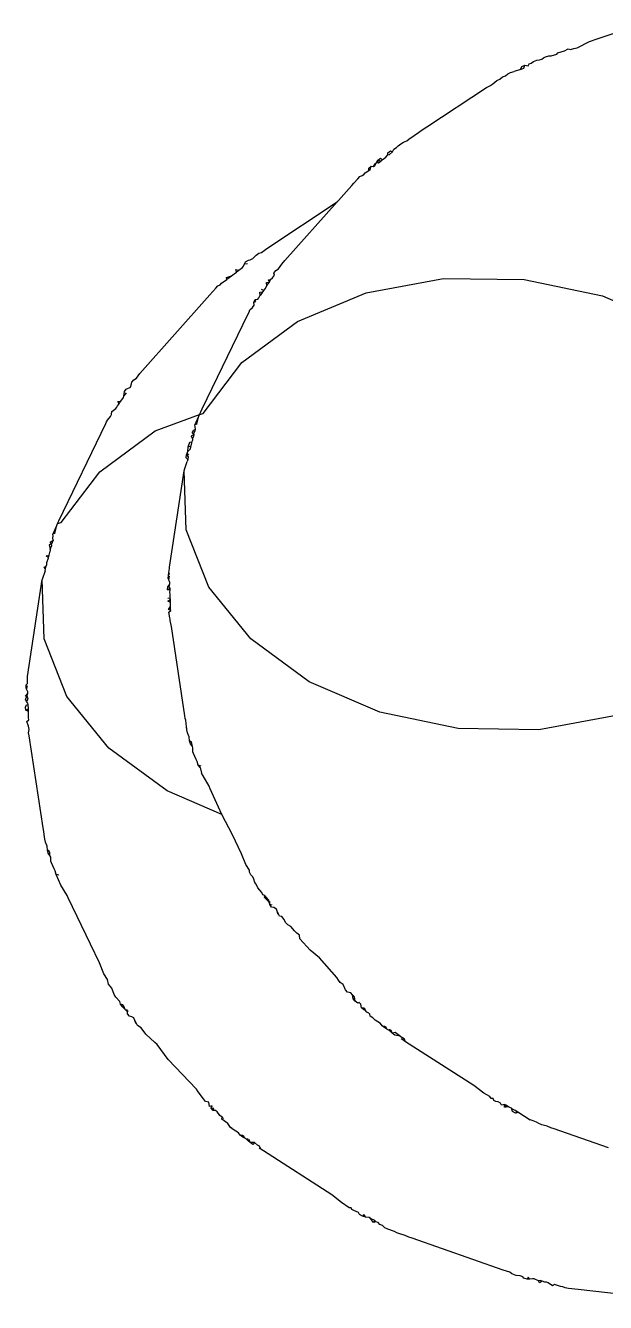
# Model space of a CAD drawing. Header units: inches. Extents: x 9636 to 21597, y -10243 to 557.
# Drawn here: x 14773.067 to 14773.711, y -8281.21 to -8279.793 of the extents above; entities that cross this region are included whole.
import ezdxf

# ---------------------------------------------------------------- set-up
doc = ezdxf.new("R2010")
doc.units = ezdxf.units.IN
doc.header["$MEASUREMENT"] = 0
doc.layers.add('Edges', color=7, linetype='Continuous')

# ---------------------------------------------------------------- blocks, each defined once
blk = doc.blocks.new('FF')
at = {"layer": 'Edges', "color": 252, "true_color": 0x939598}
for p, q in [((14773.7016, -8279.8074), (14773.7458, -8279.7927)), ((14773.6794, -8279.8175), (14773.693, -8279.8104)), ((14773.693, -8279.8104), (14773.7016, -8279.8074)), ((14773.6507, -8279.8263), (14773.6568, -8279.8245)), ((14773.6568, -8279.8245), (14773.658, -8279.823)), ((14773.658, -8279.823), (14773.6616, -8279.8219)), ((14773.6616, -8279.8219), (14773.6653, -8279.8209)), ((14773.6653, -8279.8209), (14773.6693, -8279.8187)), ((14773.6693, -8279.8187), (14773.6719, -8279.8192)), ((14773.6719, -8279.8192), (14773.6757, -8279.8183)), ((14773.6757, -8279.8183), (14773.6794, -8279.8175)), ((14773.6167, -8279.8414), (14773.6181, -8279.8383)), ((14773.6167, -8279.8414), (14773.6204, -8279.84)), ((14773.6181, -8279.8383), (14773.6214, -8279.8367)), ((14773.6204, -8279.84), (14773.6214, -8279.8367)), ((14773.6214, -8279.8367), (14773.6251, -8279.8376)), ((14773.6251, -8279.8376), (14773.6261, -8279.8354)), ((14773.6261, -8279.8354), (14773.6284, -8279.8346)), ((14773.6284, -8279.8346), (14773.631, -8279.8325)), ((14773.631, -8279.8325), (14773.6345, -8279.8311)), ((14773.6345, -8279.8311), (14773.6377, -8279.8309)), ((14773.6377, -8279.8309), (14773.6404, -8279.8299)), ((14773.6404, -8279.8299), (14773.6422, -8279.8285)), ((14773.6422, -8279.8285), (14773.6443, -8279.8274)), ((14773.6443, -8279.8274), (14773.6479, -8279.8262)), ((14773.6479, -8279.8262), (14773.6507, -8279.8263)), ((14773.5859, -8279.8573), (14773.5904, -8279.8536)), ((14773.5904, -8279.8536), (14773.5938, -8279.8521)), ((14773.5938, -8279.8521), (14773.5966, -8279.8498)), ((14773.5966, -8279.8498), (14773.5998, -8279.8485)), ((14773.5998, -8279.8485), (14773.6024, -8279.8465)), ((14773.6024, -8279.8465), (14773.6056, -8279.8447)), ((14773.6056, -8279.8447), (14773.6096, -8279.8439)), ((14773.6167, -8279.8414), (14773.6096, -8279.8439)), ((14773.5126, -8279.9053), (14773.579, -8279.8614)), ((14773.579, -8279.8614), (14773.5824, -8279.8597)), ((14773.5824, -8279.8597), (14773.5859, -8279.8573)), ((14773.5035, -8279.9113), (14773.5075, -8279.9086)), ((14773.5075, -8279.9086), (14773.5126, -8279.9053)), ((14773.4807, -8279.9261), (14773.4838, -8279.9242)), ((14773.4838, -8279.9242), (14773.4869, -8279.9222)), ((14773.4869, -8279.9222), (14773.4903, -8279.9208)), ((14773.4903, -8279.9208), (14773.4927, -8279.9189)), ((14773.4927, -8279.9189), (14773.4985, -8279.9146)), ((14773.4985, -8279.9146), (14773.5035, -8279.9113)), ((14773.4657, -8279.9398), (14773.4671, -8279.9388)), ((14773.4671, -8279.9388), (14773.4694, -8279.9364)), ((14773.4693, -8279.9339), (14773.4722, -8279.9318)), ((14773.4694, -8279.9364), (14773.4693, -8279.9339)), ((14773.4694, -8279.9364), (14773.4711, -8279.9357)), ((14773.4711, -8279.9357), (14773.4747, -8279.9329)), ((14773.4722, -8279.9318), (14773.4747, -8279.9329)), ((14773.4747, -8279.9329), (14773.4761, -8279.9301)), ((14773.4761, -8279.9301), (14773.4791, -8279.9282)), ((14773.4791, -8279.9282), (14773.4807, -8279.9261)), ((14773.4481, -8279.9511), (14773.4507, -8279.9487)), ((14773.4482, -8279.9535), (14773.4481, -8279.9511)), ((14773.4482, -8279.9535), (14773.4497, -8279.9524)), ((14773.4497, -8279.9524), (14773.4507, -8279.9487)), ((14773.4507, -8279.9487), (14773.4536, -8279.9493)), ((14773.4536, -8279.9493), (14773.4554, -8279.9462)), ((14773.4536, -8279.9493), (14773.455, -8279.9482)), ((14773.455, -8279.9482), (14773.4568, -8279.9447)), ((14773.455, -8279.9482), (14773.4554, -8279.9462)), ((14773.4554, -8279.9462), (14773.4568, -8279.9447)), ((14773.4568, -8279.9447), (14773.4584, -8279.9422)), ((14773.4568, -8279.9447), (14773.459, -8279.9451)), ((14773.4584, -8279.9422), (14773.4612, -8279.94)), ((14773.459, -8279.9451), (14773.4584, -8279.9422)), ((14773.4584, -8279.9422), (14773.4618, -8279.9429)), ((14773.459, -8279.9451), (14773.4618, -8279.9429)), ((14773.4612, -8279.94), (14773.4632, -8279.9418)), ((14773.4618, -8279.9429), (14773.4632, -8279.9418)), ((14773.4632, -8279.9418), (14773.4657, -8279.9398)), ((14773.4317, -8279.9676), (14773.436, -8279.963)), ((14773.436, -8279.963), (14773.4384, -8279.9604)), ((14773.4384, -8279.9604), (14773.4409, -8279.9592)), ((14773.4409, -8279.9592), (14773.4426, -8279.9579)), ((14773.4426, -8279.9579), (14773.4441, -8279.9562)), ((14773.4441, -8279.9562), (14773.4482, -8279.9535)), ((14773.4148, -8279.9868), (14773.4294, -8279.9703)), ((14773.4294, -8279.9703), (14773.4317, -8279.9676)), ((14773.335, -8280.0401), (14773.4133, -8279.9885)), ((14773.3551, -8280.0536), (14773.4133, -8279.9885)), ((14773.4133, -8279.9885), (14773.4148, -8279.9868)), ((14773.3167, -8280.0529), (14773.3194, -8280.0512)), ((14773.3194, -8280.0512), (14773.3231, -8280.0474)), ((14773.3231, -8280.0474), (14773.3262, -8280.0454)), ((14773.3262, -8280.0454), (14773.3293, -8280.0446)), ((14773.3293, -8280.0446), (14773.335, -8280.0401)), ((14773.2987, -8280.0682), (14773.3013, -8280.0663)), ((14773.3013, -8280.0663), (14773.3007, -8280.0635)), ((14773.3007, -8280.0635), (14773.3041, -8280.0641)), ((14773.3013, -8280.0663), (14773.3027, -8280.0652)), ((14773.3027, -8280.0652), (14773.3041, -8280.0641)), ((14773.3041, -8280.0641), (14773.3081, -8280.0611)), ((14773.3081, -8280.0611), (14773.3092, -8280.0597)), ((14773.3092, -8280.0597), (14773.3102, -8280.0572)), ((14773.3102, -8280.0572), (14773.3116, -8280.0551)), ((14773.3102, -8280.0572), (14773.3135, -8280.0569)), ((14773.3116, -8280.0551), (14773.3146, -8280.053)), ((14773.3146, -8280.053), (14773.3167, -8280.0529)), ((14773.3429, -8280.0674), (14773.3452, -8280.0647)), ((14773.3452, -8280.0647), (14773.3482, -8280.0627)), ((14773.3482, -8280.0627), (14773.3517, -8280.0576)), ((14773.3517, -8280.0576), (14773.3551, -8280.0536)), ((14773.2808, -8280.0817), (14773.2832, -8280.0804)), ((14773.2832, -8280.0804), (14773.2848, -8280.0786)), ((14773.2848, -8280.0786), (14773.2906, -8280.0747)), ((14773.2905, -8280.0723), (14773.296, -8280.0705)), ((14773.2906, -8280.0747), (14773.2905, -8280.0723)), ((14773.2906, -8280.0747), (14773.2918, -8280.0734)), ((14773.2918, -8280.0734), (14773.296, -8280.0705)), ((14773.296, -8280.0705), (14773.2974, -8280.0694)), ((14773.2974, -8280.0694), (14773.2987, -8280.0682)), ((14773.3348, -8280.0778), (14773.3381, -8280.0776)), ((14773.335, -8280.0814), (14773.3348, -8280.0778)), ((14773.335, -8280.0814), (14773.3371, -8280.079)), ((14773.3369, -8280.075), (14773.3393, -8280.0744)), ((14773.3381, -8280.0776), (14773.3369, -8280.075)), ((14773.3371, -8280.079), (14773.3381, -8280.0776)), ((14773.3381, -8280.0776), (14773.3393, -8280.0744)), ((14773.3393, -8280.0744), (14773.3413, -8280.0729)), ((14773.3413, -8280.0729), (14773.3435, -8280.0697)), ((14773.3435, -8280.0697), (14773.3429, -8280.0674)), ((14773.4453, -8280.0893), (14773.5311, -8280.0734)), ((14773.5311, -8280.0734), (14773.6205, -8280.0746)), ((14773.6205, -8280.0746), (14773.7074, -8280.0928)), ((14773.1941, -8280.1788), (14773.2718, -8280.0915)), ((14773.2718, -8280.0915), (14773.2784, -8280.0842)), ((14773.2784, -8280.0842), (14773.2808, -8280.0817)), ((14773.3253, -8280.0965), (14773.3262, -8280.0951)), ((14773.3262, -8280.0951), (14773.3278, -8280.0921)), ((14773.3273, -8280.0885), (14773.3306, -8280.0883)), ((14773.3278, -8280.0921), (14773.3273, -8280.0885)), ((14773.3278, -8280.0921), (14773.3289, -8280.0912)), ((14773.3289, -8280.0912), (14773.3306, -8280.0883)), ((14773.3289, -8280.0912), (14773.3299, -8280.0898)), ((14773.3316, -8280.0869), (14773.3292, -8280.0857)), ((14773.3299, -8280.0898), (14773.3316, -8280.0869)), ((14773.3299, -8280.0898), (14773.3306, -8280.0883)), ((14773.3306, -8280.0883), (14773.3316, -8280.0869)), ((14773.3316, -8280.0869), (14773.3335, -8280.0844)), ((14773.3335, -8280.0844), (14773.335, -8280.0814)), ((14773.3335, -8280.0844), (14773.3345, -8280.083)), ((14773.369, -8280.1211), (14773.4453, -8280.0893)), ((14773.7074, -8280.0928), (14773.7859, -8280.1267)), ((14773.3155, -8280.111), (14773.3162, -8280.1081)), ((14773.3162, -8280.1081), (14773.3192, -8280.1055)), ((14773.3192, -8280.1055), (14773.3209, -8280.103)), ((14773.3207, -8280.0997), (14773.3223, -8280.0967)), ((14773.3207, -8280.0997), (14773.3228, -8280.099)), ((14773.3209, -8280.103), (14773.3207, -8280.0997)), ((14773.3223, -8280.0967), (14773.3253, -8280.0965)), ((14773.3228, -8280.099), (14773.3223, -8280.0967)), ((14773.2633, -8280.2181), (14773.3141, -8280.1133)), ((14773.3073, -8280.1668), (14773.369, -8280.1211)), ((14773.3141, -8280.1133), (14773.3155, -8280.111)), ((14773.1906, -8280.1839), (14773.1941, -8280.1788)), ((14773.2645, -8280.2232), (14773.3073, -8280.1668)), ((14773.1792, -8280.1962), (14773.1837, -8280.1941)), ((14773.1837, -8280.1941), (14773.1849, -8280.1903)), ((14773.1849, -8280.1903), (14773.1853, -8280.1886)), ((14773.1853, -8280.1886), (14773.1876, -8280.186)), ((14773.1876, -8280.186), (14773.1906, -8280.1839)), ((14773.1731, -8280.2096), (14773.1759, -8280.2056)), ((14773.1759, -8280.2056), (14773.1765, -8280.2041)), ((14773.1765, -8280.2041), (14773.1771, -8280.199)), ((14773.1765, -8280.2041), (14773.1795, -8280.2003)), ((14773.1771, -8280.199), (14773.1792, -8280.1962)), ((14773.1627, -8280.2244), (14773.163, -8280.2209)), ((14773.163, -8280.2209), (14773.1676, -8280.2178)), ((14773.1676, -8280.2178), (14773.1686, -8280.2164)), ((14773.1686, -8280.2164), (14773.1694, -8280.2149)), ((14773.1694, -8280.2149), (14773.1713, -8280.2124)), ((14773.1697, -8280.2098), (14773.1731, -8280.2096)), ((14773.1713, -8280.2124), (14773.1697, -8280.2098)), ((14773.1713, -8280.2124), (14773.1722, -8280.211)), ((14773.1722, -8280.211), (14773.1731, -8280.2096)), ((14773.2604, -8280.2242), (14773.2617, -8280.2214)), ((14773.2617, -8280.2214), (14773.2633, -8280.2181)), ((14773.1042, -8280.3424), (14773.1565, -8280.2345)), ((14773.1565, -8280.2345), (14773.1571, -8280.2324)), ((14773.1571, -8280.2324), (14773.1584, -8280.2305)), ((14773.1584, -8280.2305), (14773.1615, -8280.2267)), ((14773.1615, -8280.2267), (14773.1627, -8280.2244)), ((14773.2114, -8280.2424), (14773.2604, -8280.2242)), ((14773.2554, -8280.236), (14773.2567, -8280.2328)), ((14773.2575, -8280.2351), (14773.2554, -8280.236)), ((14773.2556, -8280.2381), (14773.2554, -8280.236)), ((14773.2567, -8280.2328), (14773.2598, -8280.2263)), ((14773.2575, -8280.2351), (14773.2567, -8280.2328)), ((14773.2575, -8280.2351), (14773.2598, -8280.2263)), ((14773.2598, -8280.2263), (14773.2604, -8280.2242)), ((14773.2604, -8280.2242), (14773.2645, -8280.2232)), ((14773.1497, -8280.288), (14773.2114, -8280.2424)), ((14773.2544, -8280.247), (14773.2513, -8280.248)), ((14773.2513, -8280.248), (14773.2528, -8280.2514)), ((14773.2523, -8280.2448), (14773.2543, -8280.2417)), ((14773.2544, -8280.247), (14773.2523, -8280.2448)), ((14773.2528, -8280.2514), (14773.254, -8280.2486)), ((14773.254, -8280.2486), (14773.2544, -8280.247)), ((14773.2541, -8280.2452), (14773.2556, -8280.2425)), ((14773.2544, -8280.247), (14773.2541, -8280.2452)), ((14773.256, -8280.2409), (14773.2543, -8280.2417)), ((14773.256, -8280.2409), (14773.2556, -8280.2381)), ((14773.2556, -8280.2425), (14773.256, -8280.2409)), ((14773.2475, -8280.2656), (14773.248, -8280.2602)), ((14773.2475, -8280.2656), (14773.2504, -8280.2623)), ((14773.248, -8280.2602), (14773.2488, -8280.257)), ((14773.248, -8280.2602), (14773.2512, -8280.2591)), ((14773.2488, -8280.257), (14773.2502, -8280.255)), ((14773.2502, -8280.255), (14773.2524, -8280.2547)), ((14773.2504, -8280.2623), (14773.2508, -8280.2607)), ((14773.2508, -8280.2607), (14773.2512, -8280.2591)), ((14773.2512, -8280.2591), (14773.2524, -8280.2547)), ((14773.2524, -8280.2547), (14773.2528, -8280.2531)), ((14773.2528, -8280.2514), (14773.2528, -8280.2531)), ((14773.2442, -8280.2842), (14773.2467, -8280.2765)), ((14773.2456, -8280.2725), (14773.2461, -8280.2693)), ((14773.2473, -8280.2743), (14773.2456, -8280.2725)), ((14773.2461, -8280.2693), (14773.2469, -8280.2672)), ((14773.2461, -8280.2693), (14773.2477, -8280.2714)), ((14773.2473, -8280.2743), (14773.2467, -8280.2765)), ((14773.2469, -8280.2672), (14773.2475, -8280.2656)), ((14773.2485, -8280.2695), (14773.2469, -8280.2672)), ((14773.2477, -8280.2714), (14773.2473, -8280.2743)), ((14773.1069, -8280.3444), (14773.1497, -8280.288)), ((14773.227, -8280.3938), (14773.2434, -8280.2868)), ((14773.2434, -8280.2868), (14773.2442, -8280.2842)), ((14773.2456, -8280.3522), (14773.2434, -8280.2868)), ((14773.099, -8280.3541), (14773.1022, -8280.3475)), ((14773.0999, -8280.3563), (14773.1022, -8280.3475)), ((14773.1022, -8280.3475), (14773.1027, -8280.3454)), ((14773.1027, -8280.3454), (14773.1042, -8280.3424)), ((14773.1027, -8280.3454), (14773.1069, -8280.3444)), ((14773.0947, -8280.366), (14773.0979, -8280.3638)), ((14773.0979, -8280.3638), (14773.0961, -8280.3681)), ((14773.0975, -8280.3612), (14773.0979, -8280.3593)), ((14773.0979, -8280.3638), (14773.0975, -8280.3612)), ((14773.0978, -8280.3572), (14773.099, -8280.3541)), ((14773.0999, -8280.3563), (14773.0978, -8280.3572)), ((14773.0979, -8280.3593), (14773.0978, -8280.3572)), ((14773.0999, -8280.3563), (14773.099, -8280.3541)), ((14773.2708, -8280.416), (14773.2456, -8280.3522)), ((14773.0935, -8280.3803), (14773.0948, -8280.3759)), ((14773.0961, -8280.3681), (14773.0937, -8280.3692)), ((14773.0937, -8280.3692), (14773.0948, -8280.3742)), ((14773.0961, -8280.3681), (14773.0947, -8280.366)), ((14773.0948, -8280.3742), (14773.0964, -8280.3698)), ((14773.0948, -8280.3742), (14773.0948, -8280.3759)), ((14773.0964, -8280.3698), (14773.0961, -8280.3681)), ((14773.0879, -8280.3938), (14773.0901, -8280.3927)), ((14773.0896, -8280.3956), (14773.0901, -8280.3927)), ((14773.0901, -8280.3927), (14773.0909, -8280.3908)), ((14773.0904, -8280.3814), (14773.0935, -8280.3803)), ((14773.0928, -8280.3835), (14773.0904, -8280.3814)), ((14773.0909, -8280.3908), (14773.0912, -8280.3886)), ((14773.0912, -8280.3886), (14773.0928, -8280.3835)), ((14773.0928, -8280.3835), (14773.0932, -8280.382)), ((14773.0932, -8280.382), (14773.0935, -8280.3803)), ((14773.0891, -8280.3977), (14773.0858, -8280.4076)), ((14773.0896, -8280.3956), (14773.0879, -8280.3938)), ((14773.0891, -8280.3977), (14773.0896, -8280.3956)), ((14773.2256, -8280.4063), (14773.2259, -8280.403)), ((14773.2263, -8280.4079), (14773.2256, -8280.4063)), ((14773.2259, -8280.403), (14773.2262, -8280.3998)), ((14773.2259, -8280.403), (14773.2272, -8280.4015)), ((14773.2262, -8280.3998), (14773.227, -8280.3954)), ((14773.2272, -8280.4015), (14773.2262, -8280.3998)), ((14773.2263, -8280.4079), (14773.2273, -8280.4039)), ((14773.227, -8280.3954), (14773.227, -8280.3938)), ((14773.0694, -8280.5151), (14773.0858, -8280.4076)), ((14773.0879, -8280.4734), (14773.0858, -8280.4076)), ((14773.225, -8280.4188), (14773.2251, -8280.4155)), ((14773.225, -8280.4188), (14773.2278, -8280.4172)), ((14773.2278, -8280.4189), (14773.225, -8280.4188)), ((14773.2251, -8280.4155), (14773.2276, -8280.4126)), ((14773.2276, -8280.411), (14773.2263, -8280.4079)), ((14773.2269, -8280.4156), (14773.2276, -8280.4126)), ((14773.2278, -8280.4172), (14773.2269, -8280.4156)), ((14773.2274, -8280.4218), (14773.2278, -8280.4189)), ((14773.2276, -8280.4126), (14773.2276, -8280.411)), ((14773.2278, -8280.4189), (14773.2278, -8280.4172)), ((14773.3173, -8280.4735), (14773.2708, -8280.416)), ((14773.2252, -8280.4281), (14773.228, -8280.428)), ((14773.2253, -8280.4314), (14773.2282, -8280.4296)), ((14773.2283, -8280.4329), (14773.2253, -8280.4314)), ((14773.228, -8280.4234), (14773.2274, -8280.4218)), ((14773.228, -8280.4251), (14773.228, -8280.4234)), ((14773.228, -8280.428), (14773.228, -8280.4251)), ((14773.2282, -8280.4296), (14773.228, -8280.428)), ((14773.2282, -8280.4313), (14773.228, -8280.428)), ((14773.2282, -8280.4313), (14773.2282, -8280.4296)), ((14773.2283, -8280.4329), (14773.2282, -8280.4313)), ((14773.2282, -8280.4359), (14773.2283, -8280.4329)), ((14773.2261, -8280.4406), (14773.2284, -8280.4375)), ((14773.2286, -8280.442), (14773.2261, -8280.4406)), ((14773.2265, -8280.4439), (14773.2286, -8280.442)), ((14773.2276, -8280.4501), (14773.2265, -8280.4439)), ((14773.2284, -8280.4375), (14773.2282, -8280.4359)), ((14773.2282, -8280.4398), (14773.2284, -8280.4375)), ((14773.2286, -8280.442), (14773.2282, -8280.4398)), ((14773.2279, -8280.4515), (14773.2276, -8280.4501)), ((14773.2279, -8280.453), (14773.2279, -8280.4515)), ((14773.2285, -8280.4563), (14773.2279, -8280.453)), ((14773.2292, -8280.4595), (14773.2285, -8280.4563)), ((14773.2442, -8280.5586), (14773.2292, -8280.4595)), ((14773.1132, -8280.5372), (14773.0879, -8280.4734)), ((14773.3821, -8280.5209), (14773.3173, -8280.4735)), ((14773.0696, -8280.5228), (14773.0694, -8280.5151)), ((14773.0675, -8280.5368), (14773.07, -8280.5339)), ((14773.068, -8280.5276), (14773.0682, -8280.5243)), ((14773.0686, -8280.5291), (14773.068, -8280.5276)), ((14773.0682, -8280.5243), (14773.0696, -8280.5228)), ((14773.0686, -8280.5291), (14773.0697, -8280.5251)), ((14773.0699, -8280.5322), (14773.0686, -8280.5291)), ((14773.0693, -8280.5368), (14773.07, -8280.5339)), ((14773.07, -8280.5339), (14773.0699, -8280.5322)), ((14773.4606, -8280.5548), (14773.3821, -8280.5209)), ((14773.0674, -8280.5401), (14773.0693, -8280.5368)), ((14773.0684, -8280.543), (14773.0674, -8280.5401)), ((14773.0694, -8280.5384), (14773.0675, -8280.5368)), ((14773.0675, -8280.5493), (14773.0684, -8280.5467)), ((14773.0684, -8280.543), (14773.0702, -8280.5401)), ((14773.0699, -8280.5447), (14773.0684, -8280.543)), ((14773.0684, -8280.5467), (14773.0704, -8280.5463)), ((14773.0702, -8280.5401), (14773.0693, -8280.5368)), ((14773.0702, -8280.5401), (14773.0694, -8280.5384)), ((14773.0704, -8280.5463), (14773.0699, -8280.5447)), ((14773.0705, -8280.5509), (14773.0704, -8280.5463)), ((14773.1597, -8280.5948), (14773.1132, -8280.5372)), ((14773.0677, -8280.5526), (14773.0675, -8280.5493)), ((14773.0677, -8280.5526), (14773.0705, -8280.5509)), ((14773.0706, -8280.5525), (14773.0677, -8280.5526)), ((14773.0706, -8280.5541), (14773.0677, -8280.5526)), ((14773.0706, -8280.5525), (14773.0705, -8280.5509)), ((14773.0705, -8280.5571), (14773.0706, -8280.5541)), ((14773.0708, -8280.5587), (14773.0705, -8280.5571)), ((14773.0706, -8280.5541), (14773.0706, -8280.5525)), ((14773.0706, -8280.561), (14773.0708, -8280.5587)), ((14773.0709, -8280.5632), (14773.0706, -8280.561)), ((14773.2445, -8280.5619), (14773.2442, -8280.5586)), ((14773.2451, -8280.5635), (14773.2445, -8280.5619)), ((14773.5475, -8280.573), (14773.4606, -8280.5548)), ((14773.7226, -8280.5583), (14773.6369, -8280.5742)), ((14773.0689, -8280.5651), (14773.0709, -8280.5632)), ((14773.0707, -8280.5702), (14773.0689, -8280.5651)), ((14773.0713, -8280.5738), (14773.0707, -8280.5702)), ((14773.0708, -8280.5775), (14773.0713, -8280.5738)), ((14773.2459, -8280.5711), (14773.2451, -8280.5635)), ((14773.2464, -8280.5724), (14773.2459, -8280.5711)), ((14773.2465, -8280.5743), (14773.2459, -8280.5711)), ((14773.2472, -8280.5776), (14773.2465, -8280.5743)), ((14773.6369, -8280.5742), (14773.5475, -8280.573)), ((14773.0715, -8280.5808), (14773.0708, -8280.5775)), ((14773.0869, -8280.6831), (14773.0715, -8280.5808)), ((14773.2491, -8280.5822), (14773.2472, -8280.5776)), ((14773.2491, -8280.5822), (14773.2479, -8280.5794)), ((14773.2494, -8280.5866), (14773.2491, -8280.5822)), ((14773.2514, -8280.5878), (14773.2494, -8280.5866)), ((14773.2503, -8280.5898), (14773.2494, -8280.5866)), ((14773.2528, -8280.5929), (14773.2503, -8280.5898)), ((14773.252, -8280.5894), (14773.2514, -8280.5878)), ((14773.2528, -8280.5929), (14773.252, -8280.5894)), ((14773.2244, -8280.6421), (14773.1597, -8280.5948)), ((14773.253, -8280.5944), (14773.2528, -8280.5929)), ((14773.253, -8280.5987), (14773.253, -8280.5944)), ((14773.2539, -8280.6006), (14773.253, -8280.5987)), ((14773.2568, -8280.6074), (14773.2539, -8280.6006)), ((14773.2578, -8280.6095), (14773.2568, -8280.6074)), ((14773.2588, -8280.6137), (14773.2578, -8280.6095)), ((14773.2622, -8280.6145), (14773.2588, -8280.6137)), ((14773.261, -8280.6161), (14773.2588, -8280.6137)), ((14773.261, -8280.6161), (14773.2628, -8280.6223)), ((14773.2643, -8280.6254), (14773.2628, -8280.6223)), ((14773.2713, -8280.637), (14773.2643, -8280.6254)), ((14773.2851, -8280.6684), (14773.2244, -8280.6421)), ((14773.2724, -8280.6397), (14773.2713, -8280.637)), ((14773.2851, -8280.6684), (14773.2724, -8280.6397)), ((14773.2971, -8280.6909), (14773.2851, -8280.6684)), ((14773.0874, -8280.6848), (14773.0869, -8280.6831)), ((14773.0889, -8280.6956), (14773.0874, -8280.6848)), ((14773.0896, -8280.6988), (14773.0889, -8280.6956)), ((14773.0915, -8280.7035), (14773.0896, -8280.6988)), ((14773.0917, -8280.7078), (14773.0915, -8280.7035)), ((14773.307, -8280.7118), (14773.2971, -8280.6909)), ((14773.0937, -8280.7091), (14773.0917, -8280.7078)), ((14773.0926, -8280.711), (14773.0917, -8280.7078)), ((14773.0944, -8280.7137), (14773.0926, -8280.711)), ((14773.0944, -8280.7107), (14773.0937, -8280.7091)), ((14773.0944, -8280.7137), (14773.0944, -8280.7107)), ((14773.0954, -8280.7157), (14773.0944, -8280.7137)), ((14773.0954, -8280.72), (14773.0954, -8280.7157)), ((14773.3118, -8280.7237), (14773.307, -8280.7118)), ((14773.0963, -8280.7218), (14773.0954, -8280.72)), ((14773.0992, -8280.7287), (14773.0963, -8280.7218)), ((14773.1002, -8280.7308), (14773.0992, -8280.7287)), ((14773.1012, -8280.735), (14773.1002, -8280.7308)), ((14773.3159, -8280.7302), (14773.3118, -8280.7237)), ((14773.3157, -8280.7323), (14773.3159, -8280.7302)), ((14773.3172, -8280.7354), (14773.3157, -8280.7323)), ((14773.1067, -8280.7466), (14773.1012, -8280.735)), ((14773.1045, -8280.7357), (14773.1012, -8280.735)), ((14773.1137, -8280.7582), (14773.1067, -8280.7466)), ((14773.3195, -8280.7376), (14773.3172, -8280.7354)), ((14773.3206, -8280.7399), (14773.3195, -8280.7376)), ((14773.3218, -8280.7437), (14773.3206, -8280.7399)), ((14773.3234, -8280.7457), (14773.3218, -8280.7437)), ((14773.3253, -8280.7496), (14773.3234, -8280.7457)), ((14773.1148, -8280.7609), (14773.1137, -8280.7582)), ((14773.1394, -8280.8122), (14773.1148, -8280.7609)), ((14773.3297, -8280.7547), (14773.3253, -8280.7496)), ((14773.3305, -8280.7576), (14773.3297, -8280.7547)), ((14773.3329, -8280.7583), (14773.3305, -8280.7576)), ((14773.3325, -8280.7605), (14773.3329, -8280.7583)), ((14773.3356, -8280.7634), (14773.3325, -8280.7605)), ((14773.3341, -8280.7597), (14773.3329, -8280.7583)), ((14773.3373, -8280.7633), (14773.3341, -8280.7597)), ((14773.3356, -8280.7634), (14773.3341, -8280.7597)), ((14773.3356, -8280.7634), (14773.3381, -8280.7662)), ((14773.3381, -8280.7662), (14773.3373, -8280.7633)), ((14773.3383, -8280.7682), (14773.3381, -8280.7662)), ((14773.3383, -8280.7682), (14773.3384, -8280.7647)), ((14773.3411, -8280.7688), (14773.3383, -8280.7682)), ((14773.3404, -8280.771), (14773.3383, -8280.7682)), ((14773.3428, -8280.7714), (14773.3404, -8280.771)), ((14773.346, -8280.7733), (14773.3428, -8280.7714)), ((14773.3464, -8280.7754), (14773.346, -8280.7733)), ((14773.3474, -8280.7785), (14773.3464, -8280.7754)), ((14773.3484, -8280.7796), (14773.3464, -8280.7754)), ((14773.3484, -8280.7796), (14773.3474, -8280.7785)), ((14773.3491, -8280.7811), (14773.3484, -8280.7796)), ((14773.3519, -8280.7816), (14773.3491, -8280.7811)), ((14773.3542, -8280.7848), (14773.3519, -8280.7816)), ((14773.3559, -8280.7882), (14773.3542, -8280.7848)), ((14773.3584, -8280.7907), (14773.3559, -8280.7882)), ((14773.3618, -8280.7927), (14773.3584, -8280.7907)), ((14773.3657, -8280.7975), (14773.3618, -8280.7927)), ((14773.3684, -8280.7999), (14773.3657, -8280.7975)), ((14773.3712, -8280.8023), (14773.3684, -8280.7999)), ((14773.3718, -8280.8061), (14773.3712, -8280.8023)), ((14773.1494, -8280.833), (14773.1394, -8280.8122)), ((14773.3832, -8280.819), (14773.3718, -8280.8061)), ((14773.3936, -8280.8275), (14773.3832, -8280.819)), ((14773.4127, -8280.8491), (14773.3936, -8280.8275)), ((14773.1541, -8280.845), (14773.1494, -8280.833)), ((14773.1583, -8280.8514), (14773.1541, -8280.845)), ((14773.1596, -8280.8566), (14773.1583, -8280.8514)), ((14773.163, -8280.8611), (14773.1596, -8280.8566)), ((14773.4147, -8280.852), (14773.4127, -8280.8491)), ((14773.4166, -8280.8548), (14773.4147, -8280.852)), ((14773.4198, -8280.8568), (14773.4166, -8280.8548)), ((14773.4225, -8280.8627), (14773.4198, -8280.8568)), ((14773.1659, -8280.8679), (14773.163, -8280.8611)), ((14773.1677, -8280.8708), (14773.1659, -8280.8679)), ((14773.1721, -8280.8759), (14773.1677, -8280.8708)), ((14773.4246, -8280.8654), (14773.4225, -8280.8627)), ((14773.4282, -8280.8663), (14773.4246, -8280.8654)), ((14773.43, -8280.8685), (14773.4282, -8280.8663)), ((14773.4319, -8280.8704), (14773.43, -8280.8685)), ((14773.4304, -8280.8701), (14773.43, -8280.8685)), ((14773.431, -8280.8729), (14773.4304, -8280.8701)), ((14773.4319, -8280.8704), (14773.4304, -8280.8701)), ((14773.4333, -8280.8755), (14773.431, -8280.8729)), ((14773.4329, -8280.8729), (14773.4319, -8280.8704)), ((14773.4333, -8280.8755), (14773.4329, -8280.8729)), ((14773.1729, -8280.8789), (14773.1721, -8280.8759)), ((14773.1753, -8280.8796), (14773.1729, -8280.8789)), ((14773.1749, -8280.8817), (14773.1729, -8280.8789)), ((14773.178, -8280.8846), (14773.1749, -8280.8817)), ((14773.1764, -8280.8809), (14773.1753, -8280.8796)), ((14773.178, -8280.8846), (14773.1764, -8280.8809)), ((14773.1805, -8280.8874), (14773.178, -8280.8846)), ((14773.1805, -8280.8874), (14773.1796, -8280.8846)), ((14773.1806, -8280.8895), (14773.1805, -8280.8874)), ((14773.1806, -8280.8895), (14773.1808, -8280.8859)), ((14773.4359, -8280.8776), (14773.4333, -8280.8755)), ((14773.4377, -8280.8769), (14773.4359, -8280.8776)), ((14773.4393, -8280.8786), (14773.4377, -8280.8769)), ((14773.4401, -8280.8827), (14773.4393, -8280.8786)), ((14773.4426, -8280.8851), (14773.4401, -8280.8827)), ((14773.4432, -8280.8831), (14773.4401, -8280.8827)), ((14773.4426, -8280.8851), (14773.4432, -8280.8831)), ((14773.4445, -8280.8859), (14773.4426, -8280.8851)), ((14773.4445, -8280.8845), (14773.4432, -8280.8831)), ((14773.446, -8280.8875), (14773.4445, -8280.8859)), ((14773.4481, -8280.8886), (14773.446, -8280.8875)), ((14773.4494, -8280.89), (14773.4481, -8280.8886)), ((14773.1828, -8280.8922), (14773.1806, -8280.8895)), ((14773.1852, -8280.8927), (14773.1828, -8280.8922)), ((14773.1875, -8280.8941), (14773.1852, -8280.8927)), ((14773.1888, -8280.8967), (14773.1875, -8280.8941)), ((14773.1907, -8280.9008), (14773.1888, -8280.8967)), ((14773.1898, -8280.8997), (14773.1888, -8280.8967)), ((14773.1907, -8280.9008), (14773.1898, -8280.8997)), ((14773.1915, -8280.9023), (14773.1907, -8280.9008)), ((14773.1956, -8280.9049), (14773.1915, -8280.9023)), ((14773.4499, -8280.8919), (14773.4494, -8280.89)), ((14773.4529, -8280.8939), (14773.4499, -8280.8919)), ((14773.4529, -8280.8939), (14773.4553, -8280.8966)), ((14773.4613, -8280.9003), (14773.4553, -8280.8966)), ((14773.4631, -8280.9029), (14773.4613, -8280.9003)), ((14773.2008, -8280.912), (14773.1956, -8280.9049)), ((14773.2108, -8280.9212), (14773.2008, -8280.912)), ((14773.4631, -8280.9029), (14773.4656, -8280.903)), ((14773.466, -8280.9051), (14773.4631, -8280.9029)), ((14773.4656, -8280.903), (14773.4672, -8280.9039)), ((14773.4684, -8280.9064), (14773.466, -8280.9051)), ((14773.4684, -8280.9064), (14773.4672, -8280.9039)), ((14773.4706, -8280.9076), (14773.4684, -8280.9064)), ((14773.4726, -8280.9094), (14773.4706, -8280.9076)), ((14773.4726, -8280.9094), (14773.4716, -8280.9066)), ((14773.4742, -8280.911), (14773.4726, -8280.9094)), ((14773.4742, -8280.911), (14773.4731, -8280.9076)), ((14773.4775, -8280.9102), (14773.4742, -8280.911)), ((14773.4773, -8280.913), (14773.4742, -8280.911)), ((14773.483, -8280.9143), (14773.4773, -8280.913)), ((14773.479, -8280.9112), (14773.4775, -8280.9102)), ((14773.483, -8280.9143), (14773.479, -8280.9112)), ((14773.483, -8280.9143), (14773.4874, -8280.9167)), ((14773.4891, -8280.9204), (14773.4874, -8280.9167)), ((14773.2135, -8280.9235), (14773.2108, -8280.9212)), ((14773.2256, -8280.9402), (14773.2135, -8280.9235)), ((14773.4859, -8280.9185), (14773.4843, -8280.9172)), ((14773.4891, -8280.9204), (14773.4859, -8280.9185)), ((14773.5649, -8280.969), (14773.4891, -8280.9204)), ((14773.257, -8280.9732), (14773.2256, -8280.9402)), ((14773.259, -8280.9761), (14773.257, -8280.9732)), ((14773.5757, -8280.9775), (14773.5649, -8280.969)), ((14773.2648, -8280.9839), (14773.259, -8280.9761)), ((14773.267, -8280.9866), (14773.2648, -8280.9839)), ((14773.2706, -8280.9875), (14773.267, -8280.9866)), ((14773.2716, -8280.9922), (14773.2706, -8280.9875)), ((14773.5827, -8280.9813), (14773.5757, -8280.9775)), ((14773.584, -8280.9835), (14773.5827, -8280.9813)), ((14773.5864, -8280.9833), (14773.584, -8280.9835)), ((14773.587, -8280.9855), (14773.5864, -8280.9833)), ((14773.5893, -8280.9866), (14773.587, -8280.9855)), ((14773.5917, -8280.9873), (14773.5893, -8280.9866)), ((14773.5944, -8280.9887), (14773.5917, -8280.9873)), ((14773.2743, -8280.9917), (14773.2716, -8280.9922)), ((14773.2733, -8280.9941), (14773.2743, -8280.9917)), ((14773.2757, -8280.9967), (14773.2733, -8280.9941)), ((14773.2762, -8280.9945), (14773.2733, -8280.9941)), ((14773.2757, -8280.9967), (14773.2762, -8280.9945)), ((14773.2783, -8280.9968), (14773.2757, -8280.9967)), ((14773.2801, -8280.9981), (14773.2783, -8280.9968)), ((14773.2816, -8280.9999), (14773.2801, -8280.9981)), ((14773.2831, -8281.0022), (14773.2816, -8280.9999)), ((14773.5956, -8280.991), (14773.5944, -8280.9887)), ((14773.5987, -8280.99), (14773.5956, -8280.991)), ((14773.6003, -8280.9909), (14773.5987, -8280.99)), ((14773.5988, -8280.9929), (14773.5987, -8280.99)), ((14773.6006, -8280.9932), (14773.5987, -8280.99)), ((14773.6006, -8280.9932), (14773.5988, -8280.9929)), ((14773.6031, -8280.9925), (14773.6003, -8280.9909)), ((14773.6031, -8280.9925), (14773.6006, -8280.9932)), ((14773.6048, -8280.9933), (14773.6031, -8280.9925)), ((14773.6064, -8280.9942), (14773.6048, -8280.9933)), ((14773.6078, -8280.9979), (14773.6064, -8280.9942)), ((14773.6077, -8280.9953), (14773.6064, -8280.9942)), ((14773.6105, -8280.9966), (14773.6077, -8280.9953)), ((14773.611, -8280.9996), (14773.6078, -8280.9979)), ((14773.6126, -8280.9977), (14773.6105, -8280.9966)), ((14773.6126, -8280.9977), (14773.611, -8280.9996)), ((14773.6148, -8280.9991), (14773.611, -8280.9996)), ((14773.6148, -8280.9991), (14773.6126, -8280.9977)), ((14773.6148, -8280.9991), (14773.6271, -8281.0072)), ((14773.2856, -8281.0043), (14773.2831, -8281.0022)), ((14773.285, -8281.0064), (14773.2856, -8281.0043)), ((14773.2917, -8281.0112), (14773.285, -8281.0064)), ((14773.2869, -8281.0058), (14773.2856, -8281.0043)), ((14773.2949, -8281.0155), (14773.2917, -8281.0112)), ((14773.2965, -8281.0166), (14773.2949, -8281.0155)), ((14773.2976, -8281.0178), (14773.2949, -8281.0155)), ((14773.6305, -8281.0082), (14773.6271, -8281.0072)), ((14773.6343, -8281.0098), (14773.6305, -8281.0082)), ((14773.6368, -8281.0112), (14773.6343, -8281.0098)), ((14773.6403, -8281.0126), (14773.6368, -8281.0112)), ((14773.6463, -8281.0141), (14773.6403, -8281.0126)), ((14773.6503, -8281.016), (14773.6463, -8281.0141)), ((14773.6539, -8281.0172), (14773.6503, -8281.016)), ((14773.3036, -8281.0215), (14773.2976, -8281.0178)), ((14773.3055, -8281.0241), (14773.3036, -8281.0215)), ((14773.3055, -8281.0241), (14773.308, -8281.0242)), ((14773.3083, -8281.0263), (14773.3055, -8281.0241)), ((14773.308, -8281.0242), (14773.3096, -8281.0252)), ((14773.3107, -8281.0276), (14773.3083, -8281.0263)), ((14773.3107, -8281.0276), (14773.3096, -8281.0252)), ((14773.3129, -8281.0288), (14773.3107, -8281.0276)), ((14773.3149, -8281.0307), (14773.3129, -8281.0288)), ((14773.3149, -8281.0307), (14773.3139, -8281.0278)), ((14773.3166, -8281.0322), (14773.3155, -8281.0288)), ((14773.7142, -8281.0383), (14773.6539, -8281.0172)), ((14773.3166, -8281.0322), (14773.3149, -8281.0307)), ((14773.3196, -8281.0343), (14773.3166, -8281.0322)), ((14773.3191, -8281.0322), (14773.3166, -8281.0322)), ((14773.3214, -8281.0324), (14773.3191, -8281.0322)), ((14773.3214, -8281.0324), (14773.3196, -8281.0343)), ((14773.3248, -8281.0352), (14773.3214, -8281.0324)), ((14773.3269, -8281.0364), (14773.3248, -8281.0352)), ((14773.3283, -8281.0398), (14773.3267, -8281.0384)), ((14773.3283, -8281.0398), (14773.3269, -8281.0364)), ((14773.3314, -8281.0416), (14773.3283, -8281.0398)), ((14773.4073, -8281.0902), (14773.3314, -8281.0416)), ((14773.4181, -8281.0988), (14773.4073, -8281.0902)), ((14773.4263, -8281.1047), (14773.4181, -8281.0988)), ((14773.4287, -8281.1046), (14773.4263, -8281.1047)), ((14773.4293, -8281.1067), (14773.4287, -8281.1046)), ((14773.4316, -8281.1078), (14773.4293, -8281.1067)), ((14773.4368, -8281.1099), (14773.4316, -8281.1078)), ((14773.438, -8281.1122), (14773.4368, -8281.1099)), ((14773.4411, -8281.1141), (14773.438, -8281.1122)), ((14773.4427, -8281.1121), (14773.4411, -8281.1141)), ((14773.445, -8281.1153), (14773.4411, -8281.1141)), ((14773.445, -8281.1153), (14773.4427, -8281.1121)), ((14773.4488, -8281.1154), (14773.445, -8281.1153)), ((14773.4502, -8281.1167), (14773.4488, -8281.1154)), ((14773.455, -8281.1189), (14773.4502, -8281.1167)), ((14773.4534, -8281.1209), (14773.4502, -8281.1167)), ((14773.455, -8281.1189), (14773.4534, -8281.1209)), ((14773.4561, -8281.1202), (14773.4534, -8281.1209)), ((14773.4561, -8281.1202), (14773.455, -8281.1189)), ((14773.4585, -8281.1212), (14773.4561, -8281.1202)), ((14773.4604, -8281.1233), (14773.4585, -8281.1212)), ((14773.4633, -8281.1244), (14773.4604, -8281.1233)), ((14773.4661, -8281.127), (14773.4633, -8281.1244)), ((14773.4695, -8281.1285), (14773.4661, -8281.127)), ((14773.4766, -8281.131), (14773.4695, -8281.1285)), ((14773.4792, -8281.1325), (14773.4766, -8281.131)), ((14773.4827, -8281.1338), (14773.4792, -8281.1325)), ((14773.4887, -8281.1353), (14773.4827, -8281.1338)), ((14773.4926, -8281.1373), (14773.4887, -8281.1353)), ((14773.4963, -8281.1384), (14773.4926, -8281.1373)), ((14773.5972, -8281.174), (14773.4963, -8281.1384)), ((14773.6046, -8281.1761), (14773.5972, -8281.174)), ((14773.607, -8281.178), (14773.6046, -8281.1761)), ((14773.6105, -8281.1793), (14773.607, -8281.178)), ((14773.6119, -8281.1797), (14773.6105, -8281.1793)), ((14773.6162, -8281.1802), (14773.6119, -8281.1797)), ((14773.6193, -8281.1813), (14773.6162, -8281.1802)), ((14773.6204, -8281.1828), (14773.6193, -8281.1813)), ((14773.624, -8281.184), (14773.6204, -8281.1828)), ((14773.6249, -8281.1817), (14773.624, -8281.184)), ((14773.6269, -8281.184), (14773.624, -8281.184)), ((14773.6269, -8281.184), (14773.6249, -8281.1817)), ((14773.6299, -8281.1834), (14773.6269, -8281.184)), ((14773.6318, -8281.1836), (14773.6299, -8281.1834)), ((14773.6366, -8281.1858), (14773.6318, -8281.1836)), ((14773.6386, -8281.1855), (14773.6366, -8281.1858)), ((14773.6378, -8281.1879), (14773.6366, -8281.1858)), ((14773.6405, -8281.186), (14773.6378, -8281.1879)), ((14773.6405, -8281.186), (14773.6386, -8281.1855)), ((14773.6437, -8281.1871), (14773.6405, -8281.186)), ((14773.6455, -8281.1874), (14773.6437, -8281.1871)), ((14773.6473, -8281.188), (14773.6455, -8281.1874)), ((14773.6519, -8281.1912), (14773.6473, -8281.188)), ((14773.6542, -8281.1899), (14773.6519, -8281.1912)), ((14773.6611, -8281.1922), (14773.6542, -8281.1899)), ((14773.6637, -8281.1925), (14773.6611, -8281.1922)), ((14773.6661, -8281.1937), (14773.6637, -8281.1925)), ((14773.6699, -8281.1942), (14773.6661, -8281.1937)), ((14773.6806, -8281.1955), (14773.6699, -8281.1942)), ((14773.8071, -8281.2098), (14773.6806, -8281.1955))]:
    blk.add_line(p, q, dxfattribs=at)

msp = doc.modelspace()

# ---------------------------------------------------------------- block references
at = {"color": 18, "true_color": 0x000000}
msp.add_blockref('FF', (0, 0), dxfattribs=at)

doc.saveas('drawing.dxf')
